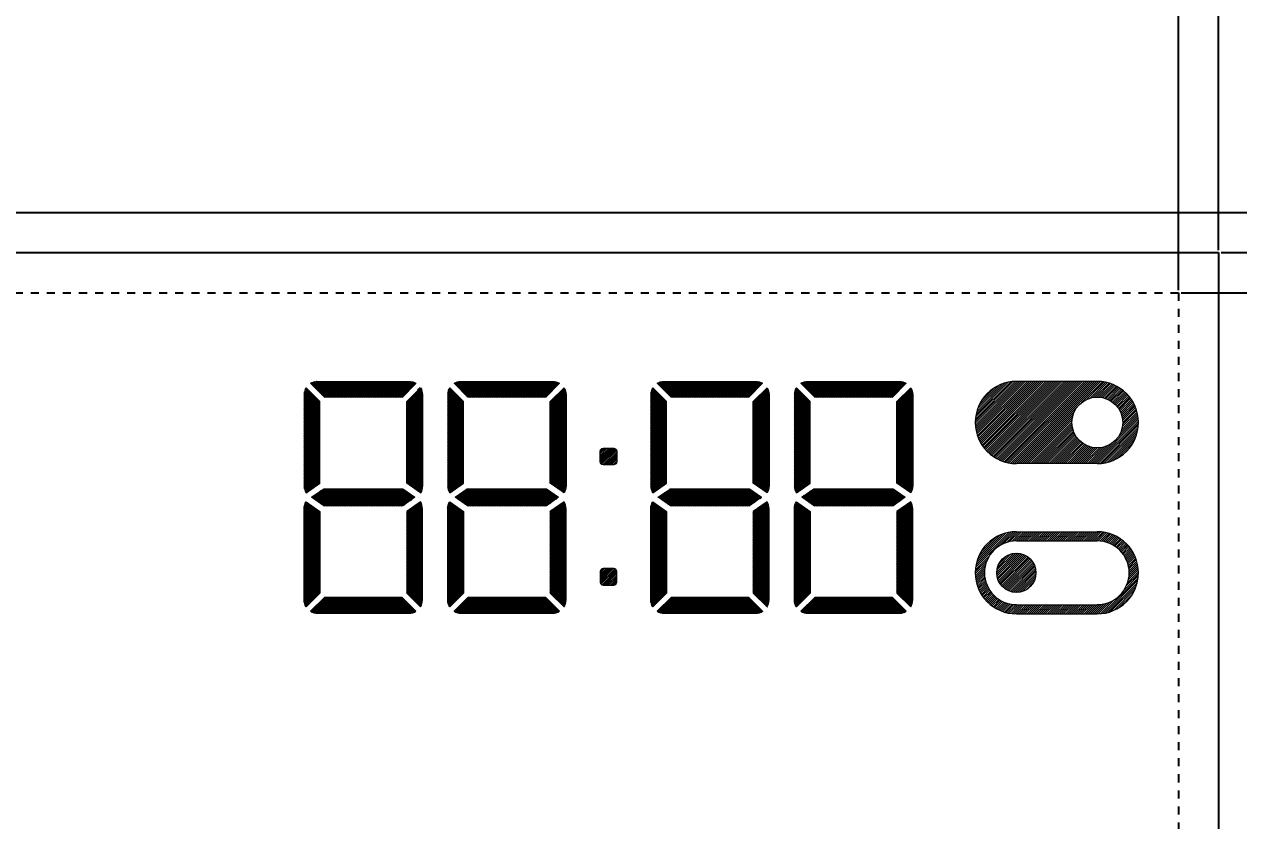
# Model space of a CAD drawing. Header units: inches. Extents: x 780 to 990, y -100 to 199.
# Drawn here: x 868.01 to 898.27, y 142.73 to 162.57 of the extents above; entities that cross this region are included whole.
import ezdxf

# ---------------------------------------------------------------- set-up
doc = ezdxf.new("R2010")
doc.units = ezdxf.units.IN
doc.header["$MEASUREMENT"] = 0
doc.linetypes.add('DOT', pattern=[0.2, 0.1, -0.1])
doc.layers.add('05___PRT_ALL_DTM_CSYS', color=7, linetype='Continuous')
doc.styles.get("Standard").update_dxf_attribs({"font": 'arial.ttf'})
doc.dimstyles.get("Standard").update_dxf_attribs({"dimtxt": 3, "dimasz": 3, "dimexe": 0.18, "dimexo": 0.0625, "dimgap": 0.09, "dimtad": 1, "dimzin": 0, "dimdsep": 46, "dimtxsty": 'Standard', "dimcen": 0.09, "dimadec": 0, "dimazin": 0, "dimtfac": 1, "dimtofl": 0, "dimtmove": 0, "dimatfit": 3, "dimfxl": 1, "dimtolj": 1, "dimtzin": 0, "dimarcsym": 0})
pattern_1 = [(45, (-1066.865683, 547.970153), (-0.02125618476, 0.02125618476), [])]

# ---------------------------------------------------------------- blocks, each defined once
blk = doc.blocks.new('*D11')
at = {"color": 0, "lineweight": -2, "transparency": 16777216}
for p, q in [((825.77, 157.943), (825.77, 180.563)), ((828.77, 180.383), (897.77, 180.383)), ((900.77, 157.943), (900.77, 180.563))]:
    blk.add_line(p, q, dxfattribs=at)
at = {"color": 0, "transparency": 16777216}
for points in [[(828.77, 180.883), (828.77, 179.883), (825.77, 180.383)], [(897.77, 180.883), (897.77, 179.883), (900.77, 180.383)]]:
    blk.add_solid(points, dxfattribs=at)
at = {"layer": 'Defpoints', "color": 0, "transparency": 16777216}
for p in [(900.77, 180.383), (825.77, 157.881), (900.77, 157.881)]:
    blk.add_point(p, dxfattribs=at)
at = {"color": 0, "transparency": 16777216, "insert": (863.482, 182.004), "char_height": 3, "attachment_point": 5}
blk.add_mtext('\\A1;75.00', dxfattribs=at)
blk = doc.blocks.new('*D12')
at = {"color": 0, "lineweight": -2, "transparency": 16777216}
for p, q in [((828.77, 156.943), (828.77, 173.495)), ((897.77, 156.943), (897.77, 173.495)), ((831.77, 173.315), (894.77, 173.315))]:
    blk.add_line(p, q, dxfattribs=at)
at = {"color": 0, "transparency": 16777216}
for points in [[(831.77, 173.815), (831.77, 172.815), (828.77, 173.315)], [(894.77, 173.815), (894.77, 172.815), (897.77, 173.315)]]:
    blk.add_solid(points, dxfattribs=at)
at = {"layer": 'Defpoints', "color": 0, "transparency": 16777216}
for p in [(897.77, 173.315), (828.77, 156.881), (897.77, 156.881)]:
    blk.add_point(p, dxfattribs=at)
at = {"color": 0, "transparency": 16777216, "insert": (863.294, 174.937), "char_height": 3, "attachment_point": 5}
blk.add_mtext('\\A1;69.00', dxfattribs=at)
blk = doc.blocks.new('*D13')
at = {"color": 0, "lineweight": -2, "transparency": 16777216}
for p, q in [((829.77, 155.943), (829.77, 164.128)), ((896.77, 155.943), (896.77, 164.128)), ((832.77, 163.948), (893.77, 163.948))]:
    blk.add_line(p, q, dxfattribs=at)
at = {"color": 0, "transparency": 16777216}
for points in [[(832.77, 164.448), (832.77, 163.448), (829.77, 163.948)], [(893.77, 164.448), (893.77, 163.448), (896.77, 163.948)]]:
    blk.add_solid(points, dxfattribs=at)
at = {"layer": 'Defpoints', "color": 0, "transparency": 16777216}
for p in [(896.77, 163.948), (829.77, 155.881), (896.77, 155.881)]:
    blk.add_point(p, dxfattribs=at)
at = {"color": 0, "transparency": 16777216, "insert": (863.27, 165.57), "char_height": 3, "attachment_point": 5}
blk.add_mtext('\\A1;67.00', dxfattribs=at)
blk = doc.blocks.new('*D8')
at = {"color": 0, "lineweight": -2, "transparency": 16777216}
for p, q in [((897.832, 156.881), (935.595, 156.881)), ((935.415, 153.881), (935.415, 103.881)), ((897.832, 100.881), (935.595, 100.881))]:
    blk.add_line(p, q, dxfattribs=at)
at = {"color": 0, "transparency": 16777216}
for points in [[(934.915, 153.881), (935.915, 153.881), (935.415, 156.881)], [(934.915, 103.881), (935.915, 103.881), (935.415, 100.881)]]:
    blk.add_solid(points, dxfattribs=at)
at = {"layer": 'Defpoints', "color": 0, "transparency": 16777216}
for p in [(897.77, 156.881), (897.77, 100.881), (935.415, 100.881)]:
    blk.add_point(p, dxfattribs=at)
at = {"color": 0, "transparency": 16777216, "insert": (933.793, 128.881), "char_height": 3, "attachment_point": 5, "rotation": 90}
blk.add_mtext('\\A1;56.00', dxfattribs=at)
blk = doc.blocks.new('*D9')
at = {"color": 0, "lineweight": -2, "transparency": 16777216}
for p, q in [((896.832, 155.881), (928.097, 155.881)), ((927.917, 152.881), (927.917, 104.881)), ((896.832, 101.881), (928.097, 101.881))]:
    blk.add_line(p, q, dxfattribs=at)
at = {"color": 0, "transparency": 16777216}
for points in [[(927.417, 152.881), (928.417, 152.881), (927.917, 155.881)], [(927.417, 104.881), (928.417, 104.881), (927.917, 101.881)]]:
    blk.add_solid(points, dxfattribs=at)
at = {"layer": 'Defpoints', "color": 0, "transparency": 16777216}
for p in [(896.77, 155.881), (896.77, 101.881), (927.917, 101.881)]:
    blk.add_point(p, dxfattribs=at)
at = {"color": 0, "transparency": 16777216, "insert": (926.295, 128.881), "char_height": 3, "attachment_point": 5, "rotation": 90}
blk.add_mtext('\\A1;54.00', dxfattribs=at)

msp = doc.modelspace()

# ---------------------------------------------------------------- hatches: boundary and pattern name
at = {"lineweight": 0}
h = msp.add_hatch(dxfattribs=at)
h.set_pattern_fill('ANSI31', color=256, scale=0.0113)
h.set_pattern_definition([(45, (-234.833312, 668.64526), (-0.0253692235, 0.0253692235), [])])
h.paths.add_polyline_path([(892.729, 151.624), (894.746, 151.624, 1), (894.746, 153.672), (892.729, 153.672, 1)])
h.paths.add_polyline_path([(895.379, 152.648, -1), (894.112, 152.648, -1)], flags=16)
h.paths.add_polyline_path([(893.218, 148.903, 1), (892.24, 148.903, 1)], flags=0)
h.paths.add_polyline_path([(894.746, 149.927), (892.729, 149.927, 1), (892.729, 147.879), (894.746, 147.879, 1)])
h.paths.add_polyline_path([(892.729, 149.697, 1), (892.729, 148.108), (894.746, 148.108, 1), (894.746, 149.697)], flags=16)
h.paths.add_polyline_path([(893.218, 148.903, -1), (892.24, 148.903, -1)], flags=0)
h = msp.add_hatch(dxfattribs=at)
h.set_pattern_fill('ANSI31', color=256, scale=0.009468)
h.set_pattern_definition(pattern_1)
h.paths.add_polyline_path([(882.699, 151.596, 0.414214), (882.769, 151.667), (882.769, 151.936, 0.414214), (882.699, 152.007), (882.429, 152.007, 0.414214), (882.358, 151.936), (882.358, 151.667, 0.414214), (882.429, 151.596)])
h = msp.add_hatch(dxfattribs=at)
h.set_pattern_fill('ANSI31', color=256, scale=0.0113)
h.set_pattern_definition([(45, (-8.833312, 604.23526), (-0.0253692235, 0.0253692235), [])])
h.paths.add_polyline_path([(893.218, 148.903, 1), (892.24, 148.903, 1)])
h = msp.add_hatch(dxfattribs=at)
h.set_pattern_fill('ANSI31', color=256, scale=0.009468)
h.set_pattern_definition(pattern_1)
h.paths.add_polyline_path([(882.699, 149.007, -0.414214), (882.769, 148.936), (882.769, 148.667, -0.414214), (882.699, 148.596), (882.429, 148.596, -0.414214), (882.358, 148.667), (882.358, 148.936, -0.414214), (882.429, 149.007)])
at = {"layer": '05___PRT_ALL_DTM_CSYS'}
h = msp.add_hatch(dxfattribs=at)
h.set_pattern_fill('ANSI31', color=256, scale=0.01)
h.set_pattern_definition([(45, (-3145.48104, 1451.045143), (-0.0224506403, 0.0224506403), [])])
edge = h.paths.add_edge_path()
edge.add_arc((878.892, 150.5), 0.331, 148.3253, 180, ccw=False)
edge.add_line((878.61, 150.674), (878.953, 150.432))
edge.add_line((878.953, 150.432), (878.953, 148.399))
edge.add_line((878.953, 148.399), (878.61, 148.053))
edge.add_arc((878.892, 148.227), 0.331, 180, 211.6747, ccw=False)
edge.add_line((878.56, 148.227), (878.56, 150.5))
edge = h.paths.add_edge_path()
edge.add_line((879.964, 147.896), (881.176, 147.896))
edge.add_arc((881.176, 148.227), 0.331, 270, 300.993)
edge.add_line((881.346, 147.943), (881.003, 148.289))
edge.add_line((881.003, 148.289), (879.964, 148.289))
edge.add_line((879.964, 148.289), (879.064, 148.289))
edge.add_line((879.064, 148.289), (878.721, 147.943))
edge.add_arc((878.892, 148.227), 0.331, 239.007, 270)
edge.add_line((878.892, 147.896), (879.964, 147.896))
edge = h.paths.add_edge_path()
edge.add_arc((878.892, 151.068), 0.331, 180, 211.6747)
edge.add_line((878.61, 150.894), (878.953, 151.136))
edge.add_line((878.953, 151.136), (878.953, 153.169))
edge.add_line((878.953, 153.169), (878.61, 153.515))
edge.add_arc((878.892, 153.341), 0.331, 148.3253, 180)
edge.add_line((878.56, 153.341), (878.56, 151.068))
edge = h.paths.add_edge_path()
edge.add_line((879.964, 153.672), (881.176, 153.672))
edge.add_arc((881.176, 153.341), 0.331, 59.007, 90, ccw=False)
edge.add_line((881.346, 153.625), (881.003, 153.279))
edge.add_line((881.003, 153.279), (879.964, 153.279))
edge.add_line((879.964, 153.279), (879.064, 153.279))
edge.add_line((879.064, 153.279), (878.721, 153.625))
edge.add_arc((878.892, 153.341), 0.331, 90, 120.993, ccw=False)
edge.add_line((878.892, 153.672), (879.964, 153.672))
h.paths.add_polyline_path([(879.964, 150.996), (881.02, 150.996), (881.321, 150.784), (881.017, 150.57), (879.964, 150.57), (879.05, 150.57), (878.746, 150.784), (879.047, 150.996)])
edge = h.paths.add_edge_path()
edge.add_arc((881.176, 150.5), 0.331, 0, 31.6747)
edge.add_line((881.458, 150.674), (881.114, 150.432))
edge.add_line((881.114, 150.432), (881.114, 148.399))
edge.add_line((881.114, 148.399), (881.458, 148.053))
edge.add_arc((881.176, 148.227), 0.331, 328.3253, 360)
edge.add_line((881.507, 148.227), (881.507, 150.5))
edge = h.paths.add_edge_path()
edge.add_arc((881.176, 151.068), 0.331, 328.3253, 360, ccw=False)
edge.add_line((881.458, 150.894), (881.114, 151.136))
edge.add_line((881.114, 151.136), (881.114, 153.169))
edge.add_line((881.114, 153.169), (881.458, 153.515))
edge.add_arc((881.176, 153.341), 0.331, 0, 31.6747, ccw=False)
edge.add_line((881.507, 153.341), (881.507, 151.068))
edge = h.paths.add_edge_path()
edge.add_arc((875.313, 150.5), 0.331, 148.3253, 180, ccw=False)
edge.add_line((875.031, 150.674), (875.375, 150.432))
edge.add_line((875.375, 150.432), (875.375, 148.399))
edge.add_line((875.375, 148.399), (875.031, 148.053))
edge.add_arc((875.313, 148.227), 0.331, 180, 211.6747, ccw=False)
edge.add_line((874.982, 148.227), (874.982, 150.5))
edge = h.paths.add_edge_path()
edge.add_line((876.386, 147.896), (877.597, 147.896))
edge.add_arc((877.597, 148.227), 0.331, 270, 300.993)
edge.add_line((877.768, 147.943), (877.425, 148.289))
edge.add_line((877.425, 148.289), (876.386, 148.289))
edge.add_line((876.386, 148.289), (875.486, 148.289))
edge.add_line((875.486, 148.289), (875.143, 147.943))
edge.add_arc((875.313, 148.227), 0.331, 239.007, 270)
edge.add_line((875.313, 147.896), (876.386, 147.896))
edge = h.paths.add_edge_path()
edge.add_arc((875.313, 151.068), 0.331, 180, 211.6747)
edge.add_line((875.031, 150.894), (875.375, 151.136))
edge.add_line((875.375, 151.136), (875.375, 153.169))
edge.add_line((875.375, 153.169), (875.031, 153.515))
edge.add_arc((875.313, 153.341), 0.331, 148.3253, 180)
edge.add_line((874.982, 153.341), (874.982, 151.068))
edge = h.paths.add_edge_path()
edge.add_line((876.386, 153.672), (877.597, 153.672))
edge.add_arc((877.597, 153.341), 0.331, 59.007, 90, ccw=False)
edge.add_line((877.768, 153.625), (877.425, 153.279))
edge.add_line((877.425, 153.279), (876.386, 153.279))
edge.add_line((876.386, 153.279), (875.486, 153.279))
edge.add_line((875.486, 153.279), (875.143, 153.625))
edge.add_arc((875.313, 153.341), 0.331, 90, 120.993, ccw=False)
edge.add_line((875.313, 153.672), (876.386, 153.672))
h.paths.add_polyline_path([(876.386, 150.996), (877.442, 150.996), (877.743, 150.784), (877.439, 150.57), (876.386, 150.57), (875.472, 150.57), (875.168, 150.784), (875.469, 150.996)])
edge = h.paths.add_edge_path()
edge.add_arc((877.597, 150.5), 0.331, 0, 31.6747)
edge.add_line((877.88, 150.674), (877.536, 150.432))
edge.add_line((877.536, 150.432), (877.536, 148.399))
edge.add_line((877.536, 148.399), (877.88, 148.053))
edge.add_arc((877.597, 148.227), 0.331, 328.3253, 360)
edge.add_line((877.929, 148.227), (877.929, 150.5))
edge = h.paths.add_edge_path()
edge.add_arc((877.597, 151.068), 0.331, 328.3253, 360, ccw=False)
edge.add_line((877.88, 150.894), (877.536, 151.136))
edge.add_line((877.536, 151.136), (877.536, 153.169))
edge.add_line((877.536, 153.169), (877.88, 153.515))
edge.add_arc((877.597, 153.341), 0.331, 0, 31.6747, ccw=False)
edge.add_line((877.929, 153.341), (877.929, 151.068))
h = msp.add_hatch(dxfattribs=at)
h.set_pattern_fill('ANSI31', color=256, scale=0.01)
h.set_pattern_definition([(45, (-3145.08104, 1451.045143), (-0.0224506403, 0.0224506403), [])])
edge = h.paths.add_edge_path()
edge.add_arc((887.53, 150.5), 0.331, 148.3253, 180, ccw=False)
edge.add_line((887.248, 150.674), (887.591, 150.432))
edge.add_line((887.591, 150.432), (887.591, 148.399))
edge.add_line((887.591, 148.399), (887.248, 148.053))
edge.add_arc((887.53, 148.227), 0.331, 180, 211.6747, ccw=False)
edge.add_line((887.199, 148.227), (887.199, 150.5))
edge = h.paths.add_edge_path()
edge.add_line((888.603, 147.896), (889.814, 147.896))
edge.add_arc((889.814, 148.227), 0.331, 270, 300.993)
edge.add_line((889.985, 147.943), (889.641, 148.289))
edge.add_line((889.641, 148.289), (888.603, 148.289))
edge.add_line((888.603, 148.289), (887.703, 148.289))
edge.add_line((887.703, 148.289), (887.359, 147.943))
edge.add_arc((887.53, 148.227), 0.331, 239.007, 270)
edge.add_line((887.53, 147.896), (888.603, 147.896))
edge = h.paths.add_edge_path()
edge.add_arc((887.53, 151.068), 0.331, 180, 211.6747)
edge.add_line((887.248, 150.894), (887.591, 151.136))
edge.add_line((887.591, 151.136), (887.591, 153.169))
edge.add_line((887.591, 153.169), (887.248, 153.515))
edge.add_arc((887.53, 153.341), 0.331, 148.3253, 180)
edge.add_line((887.199, 153.341), (887.199, 151.068))
edge = h.paths.add_edge_path()
edge.add_line((888.603, 153.672), (889.814, 153.672))
edge.add_arc((889.814, 153.341), 0.331, 59.007, 90, ccw=False)
edge.add_line((889.985, 153.625), (889.641, 153.279))
edge.add_line((889.641, 153.279), (888.603, 153.279))
edge.add_line((888.603, 153.279), (887.703, 153.279))
edge.add_line((887.703, 153.279), (887.359, 153.625))
edge.add_arc((887.53, 153.341), 0.331, 90, 120.993, ccw=False)
edge.add_line((887.53, 153.672), (888.603, 153.672))
h.paths.add_polyline_path([(888.603, 150.996), (889.658, 150.996), (889.96, 150.784), (889.656, 150.57), (888.603, 150.57), (887.688, 150.57), (887.384, 150.784), (887.686, 150.996)])
edge = h.paths.add_edge_path()
edge.add_arc((889.814, 150.5), 0.331, 0, 31.6747)
edge.add_line((890.096, 150.674), (889.753, 150.432))
edge.add_line((889.753, 150.432), (889.753, 148.399))
edge.add_line((889.753, 148.399), (890.096, 148.053))
edge.add_arc((889.814, 148.227), 0.331, 328.3253, 360)
edge.add_line((890.146, 148.227), (890.146, 150.5))
edge = h.paths.add_edge_path()
edge.add_arc((889.814, 151.068), 0.331, 328.3253, 360, ccw=False)
edge.add_line((890.096, 150.894), (889.753, 151.136))
edge.add_line((889.753, 151.136), (889.753, 153.169))
edge.add_line((889.753, 153.169), (890.096, 153.515))
edge.add_arc((889.814, 153.341), 0.331, 0, 31.6747, ccw=False)
edge.add_line((890.146, 153.341), (890.146, 151.068))
edge = h.paths.add_edge_path()
edge.add_arc((883.952, 150.5), 0.331, 148.3253, 180, ccw=False)
edge.add_line((883.67, 150.674), (884.013, 150.432))
edge.add_line((884.013, 150.432), (884.013, 148.399))
edge.add_line((884.013, 148.399), (883.67, 148.053))
edge.add_arc((883.952, 148.227), 0.331, 180, 211.6747, ccw=False)
edge.add_line((883.62, 148.227), (883.62, 150.5))
edge = h.paths.add_edge_path()
edge.add_line((885.025, 147.896), (886.236, 147.896))
edge.add_arc((886.236, 148.227), 0.331, 270, 300.993)
edge.add_line((886.407, 147.943), (886.063, 148.289))
edge.add_line((886.063, 148.289), (885.025, 148.289))
edge.add_line((885.025, 148.289), (884.125, 148.289))
edge.add_line((884.125, 148.289), (883.781, 147.943))
edge.add_arc((883.952, 148.227), 0.331, 239.007, 270)
edge.add_line((883.952, 147.896), (885.025, 147.896))
edge = h.paths.add_edge_path()
edge.add_arc((883.952, 151.068), 0.331, 180, 211.6747)
edge.add_line((883.67, 150.894), (884.013, 151.136))
edge.add_line((884.013, 151.136), (884.013, 153.169))
edge.add_line((884.013, 153.169), (883.67, 153.515))
edge.add_arc((883.952, 153.341), 0.331, 148.3253, 180)
edge.add_line((883.62, 153.341), (883.62, 151.068))
edge = h.paths.add_edge_path()
edge.add_line((885.025, 153.672), (886.236, 153.672))
edge.add_arc((886.236, 153.341), 0.331, 59.007, 90, ccw=False)
edge.add_line((886.407, 153.625), (886.063, 153.279))
edge.add_line((886.063, 153.279), (885.025, 153.279))
edge.add_line((885.025, 153.279), (884.125, 153.279))
edge.add_line((884.125, 153.279), (883.781, 153.625))
edge.add_arc((883.952, 153.341), 0.331, 90, 120.993, ccw=False)
edge.add_line((883.952, 153.672), (885.025, 153.672))
h.paths.add_polyline_path([(885.025, 150.996), (886.08, 150.996), (886.382, 150.784), (886.077, 150.57), (885.025, 150.57), (884.11, 150.57), (883.806, 150.784), (884.107, 150.996)])
edge = h.paths.add_edge_path()
edge.add_arc((886.236, 150.5), 0.331, 0, 31.6747)
edge.add_line((886.518, 150.674), (886.174, 150.432))
edge.add_line((886.174, 150.432), (886.174, 148.399))
edge.add_line((886.174, 148.399), (886.518, 148.053))
edge.add_arc((886.236, 148.227), 0.331, 328.3253, 360)
edge.add_line((886.567, 148.227), (886.567, 150.5))
edge = h.paths.add_edge_path()
edge.add_arc((886.236, 151.068), 0.331, 328.3253, 360, ccw=False)
edge.add_line((886.518, 150.894), (886.174, 151.136))
edge.add_line((886.174, 151.136), (886.174, 153.169))
edge.add_line((886.174, 153.169), (886.518, 153.515))
edge.add_arc((886.236, 153.341), 0.331, 0, 31.6747, ccw=False)
edge.add_line((886.567, 153.341), (886.567, 151.068))

# ---------------------------------------------------------------- linework, layer by layer
at = {"color": 130, "linetype": 'Continuous'}
for p, q in [((825.77, 157.881), (900.77, 157.881)), ((828.77, 156.881), (897.77, 156.881)), ((897.77, 156.881), (897.77, 100.881))]:
    msp.add_line(p, q, dxfattribs=at)
at = {"lineweight": 0}
for p, q in [((894.746, 153.672), (892.729, 153.672)), ((894.746, 153.672), (892.729, 153.672)), ((894.746, 151.624), (892.729, 151.624)), ((894.746, 151.624), (892.729, 151.624)), ((892.729, 149.927), (894.746, 149.927)), ((892.729, 149.927), (894.746, 149.927)), ((892.729, 149.697), (894.746, 149.697)), ((892.729, 149.697), (894.746, 149.697)), ((892.729, 148.108), (894.746, 148.108)), ((892.729, 148.108), (894.746, 148.108)), ((892.729, 147.879), (894.746, 147.879)), ((892.729, 147.879), (894.746, 147.879))]:
    msp.add_line(p, q, dxfattribs=at)
at = {"color": 10, "linetype": 'DOT', "ltscale": 2}
msp.add_lwpolyline([(896.77, 155.881), (896.77, 101.881), (829.77, 101.881), (829.77, 155.881)], close=True, dxfattribs=at)
at = {"lineweight": 0}
for points in [[(882.429, 152.007), (882.699, 152.007, -0.414214), (882.769, 151.936), (882.769, 151.667, -0.414214), (882.699, 151.596), (882.429, 151.596, -0.414214), (882.358, 151.667), (882.358, 151.936, -0.414214)], [(882.429, 148.596), (882.699, 148.596, 0.414214), (882.769, 148.667), (882.769, 148.936, 0.414214), (882.699, 149.007), (882.429, 149.007, 0.414214), (882.358, 148.936), (882.358, 148.667, 0.414214)]]:
    msp.add_lwpolyline(points, format="xyb", close=True, dxfattribs=at)
for centre, radius in [((894.746, 152.648), 0.633), ((894.746, 152.648), 0.633), ((892.729, 148.903), 0.489), ((892.729, 148.903), 0.489)]:
    msp.add_circle(centre, radius, dxfattribs=at)
for centre, radius, start, end in [((892.729, 152.648), 1.024, 90, 270), ((892.729, 152.648), 1.024, 90, 270), ((894.746, 152.648), 1.024, 270, 90), ((894.746, 152.648), 1.024, 270, 90), ((892.729, 148.903), 1.024, 90, 270), ((892.729, 148.903), 1.024, 90, 270), ((894.746, 148.903), 1.024, 270, 90), ((894.746, 148.903), 1.024, 270, 90), ((892.729, 148.903), 0.794, 90, 270), ((892.729, 148.903), 0.794, 90, 270), ((894.746, 148.903), 0.794, 270, 90), ((894.746, 148.903), 0.794, 270, 90)]:
    msp.add_arc(centre, radius, start, end, dxfattribs=at)
at = {"layer": '05___PRT_ALL_DTM_CSYS', "lineweight": 0}
for points in [[(874.982, 151.068, 0.139094), (875.031, 150.894), (875.375, 151.136), (875.375, 153.169), (875.031, 153.515, 0.139094), (874.982, 153.341)], [(876.386, 153.672), (877.597, 153.672, -0.136063), (877.768, 153.625), (877.425, 153.279), (876.386, 153.279), (875.486, 153.279), (875.143, 153.625, -0.136063), (875.313, 153.672)], [(877.929, 151.068, -0.139094), (877.88, 150.894), (877.536, 151.136), (877.536, 153.169), (877.88, 153.515, -0.139094), (877.929, 153.341)], [(878.56, 151.068, 0.139094), (878.61, 150.894), (878.953, 151.136), (878.953, 153.169), (878.61, 153.515, 0.139094), (878.56, 153.341)], [(879.964, 153.672), (881.176, 153.672, -0.136063), (881.346, 153.625), (881.003, 153.279), (879.964, 153.279), (879.064, 153.279), (878.721, 153.625, -0.136063), (878.892, 153.672)], [(881.507, 151.068, -0.139094), (881.458, 150.894), (881.114, 151.136), (881.114, 153.169), (881.458, 153.515, -0.139094), (881.507, 153.341)], [(883.62, 151.068, 0.139094), (883.67, 150.894), (884.013, 151.136), (884.013, 153.169), (883.67, 153.515, 0.139094), (883.62, 153.341)], [(885.025, 153.672), (886.236, 153.672, -0.136063), (886.407, 153.625), (886.063, 153.279), (885.025, 153.279), (884.125, 153.279), (883.781, 153.625, -0.136063), (883.952, 153.672)], [(886.567, 151.068, -0.139094), (886.518, 150.894), (886.174, 151.136), (886.174, 153.169), (886.518, 153.515, -0.139094), (886.567, 153.341)], [(887.199, 151.068, 0.139094), (887.248, 150.894), (887.591, 151.136), (887.591, 153.169), (887.248, 153.515, 0.139094), (887.199, 153.341)], [(888.603, 153.672), (889.814, 153.672, -0.136063), (889.985, 153.625), (889.641, 153.279), (888.603, 153.279), (887.703, 153.279), (887.359, 153.625, -0.136063), (887.53, 153.672)], [(890.146, 151.068, -0.139094), (890.096, 150.894), (889.753, 151.136), (889.753, 153.169), (890.096, 153.515, -0.139094), (890.146, 153.341)], [(874.982, 150.5, -0.139094), (875.031, 150.674), (875.375, 150.432), (875.375, 148.399), (875.031, 148.053, -0.139094), (874.982, 148.227)], [(877.929, 150.5, 0.139094), (877.88, 150.674), (877.536, 150.432), (877.536, 148.399), (877.88, 148.053, 0.139094), (877.929, 148.227)], [(878.56, 150.5, -0.139094), (878.61, 150.674), (878.953, 150.432), (878.953, 148.399), (878.61, 148.053, -0.139094), (878.56, 148.227)], [(881.507, 150.5, 0.139094), (881.458, 150.674), (881.114, 150.432), (881.114, 148.399), (881.458, 148.053, 0.139094), (881.507, 148.227)], [(883.62, 150.5, -0.139094), (883.67, 150.674), (884.013, 150.432), (884.013, 148.399), (883.67, 148.053, -0.139094), (883.62, 148.227)], [(886.567, 150.5, 0.139094), (886.518, 150.674), (886.174, 150.432), (886.174, 148.399), (886.518, 148.053, 0.139094), (886.567, 148.227)], [(887.199, 150.5, -0.139094), (887.248, 150.674), (887.591, 150.432), (887.591, 148.399), (887.248, 148.053, -0.139094), (887.199, 148.227)], [(890.146, 150.5, 0.139094), (890.096, 150.674), (889.753, 150.432), (889.753, 148.399), (890.096, 148.053, 0.139094), (890.146, 148.227)], [(876.386, 147.896), (877.597, 147.896, 0.136063), (877.768, 147.943), (877.425, 148.289), (876.386, 148.289), (875.486, 148.289), (875.143, 147.943, 0.136063), (875.313, 147.896)], [(879.964, 147.896), (881.176, 147.896, 0.136063), (881.346, 147.943), (881.003, 148.289), (879.964, 148.289), (879.064, 148.289), (878.721, 147.943, 0.136063), (878.892, 147.896)], [(885.025, 147.896), (886.236, 147.896, 0.136063), (886.407, 147.943), (886.063, 148.289), (885.025, 148.289), (884.125, 148.289), (883.781, 147.943, 0.136063), (883.952, 147.896)], [(888.603, 147.896), (889.814, 147.896, 0.136063), (889.985, 147.943), (889.641, 148.289), (888.603, 148.289), (887.703, 148.289), (887.359, 147.943, 0.136063), (887.53, 147.896)]]:
    msp.add_lwpolyline(points, format="xyb", close=True, dxfattribs=at)
for points in [[(876.386, 150.996), (877.442, 150.996), (877.743, 150.784), (877.439, 150.57), (876.386, 150.57), (875.472, 150.57), (875.168, 150.784), (875.469, 150.996)], [(879.964, 150.996), (881.02, 150.996), (881.321, 150.784), (881.017, 150.57), (879.964, 150.57), (879.05, 150.57), (878.746, 150.784), (879.047, 150.996)], [(885.025, 150.996), (886.08, 150.996), (886.382, 150.784), (886.077, 150.57), (885.025, 150.57), (884.11, 150.57), (883.806, 150.784), (884.107, 150.996)], [(888.603, 150.996), (889.658, 150.996), (889.96, 150.784), (889.656, 150.57), (888.603, 150.57), (887.688, 150.57), (887.384, 150.784), (887.686, 150.996)]]:
    msp.add_lwpolyline(points, close=True, dxfattribs=at)

# ---------------------------------------------------------------- dimensions: what is measured, and where the dimension line sits
for base, p1, p2, picture, middle in [((900.77, 180.383), (825.77, 157.881), (900.77, 157.881), '*D11', (863.482, 180.383)), ((897.77, 173.315), (828.77, 156.881), (897.77, 156.881), '*D12', (863.294, 173.315))]:
    dim = msp.add_linear_dim(base=base, p1=p1, p2=p2, dimstyle='Standard')
    dim.commit()
    dim.dimension.update_dxf_attribs({"geometry": picture, "text_midpoint": middle, "dimtype": 160})
dim = msp.add_linear_dim(base=(896.77, 163.948), p1=(829.77, 155.881), p2=(896.77, 155.881), dimstyle='Standard')
dim.commit()
dim.dimension.update_dxf_attribs({"geometry": '*D13', "text_midpoint": (863.27, 165.57)})
for base, p1, p2, picture, middle in [((935.415, 100.881), (897.77, 156.881), (897.77, 100.881), '*D8', (935.415, 128.881)), ((927.917, 101.881), (896.77, 155.881), (896.77, 101.881), '*D9', (927.917, 128.881))]:
    dim = msp.add_linear_dim(base=base, p1=p1, p2=p2, angle=90, dimstyle='Standard')
    dim.commit()
    dim.dimension.update_dxf_attribs({"geometry": picture, "text_midpoint": middle, "dimtype": 160})

doc.saveas('drawing.dxf')
